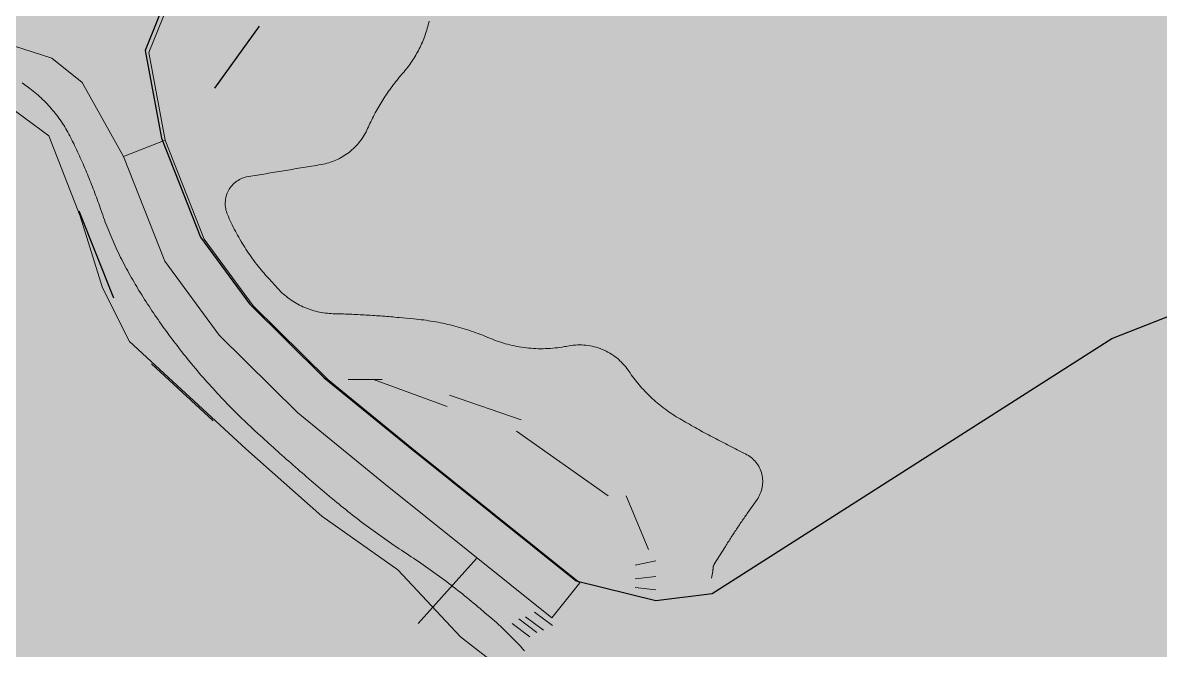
# Model space of a CAD drawing. Header units: metres. Extents: x 68582 to 69192, y 19191 to 19633.
# Drawn here: x 68717 to 68767.9, y 19369.8 to 19397.8 of the extents above; entities that cross this region are included whole.
import ezdxf

# ---------------------------------------------------------------- set-up
doc = ezdxf.new("R2010")
doc.units = ezdxf.units.M
doc.layers.get('0').update_dxf_attribs({"lineweight": 15})
doc.layers.add('None', color=7, linetype='Continuous', lineweight=5)

msp = doc.modelspace()

# ---------------------------------------------------------------- hatches: boundary and pattern name
at = {"true_color": 0xd1f0d1, "transparency": 33554687}
msp.add_hatch(color=254, dxfattribs=at).paths.add_polyline_path([(68588.122, 19191.443), (69192.296, 19191.443), (69192.296, 19628.232), (68588.122, 19628.232)], flags=0)
at = {"layer": 'None', "linetype": 'Continuous', "lineweight": 0, "true_color": 0xffffff, "transparency": 33554687}
h = msp.add_hatch(color=7, dxfattribs=at)
h.paths.add_polyline_path([(68799.84, 19386.02), (68789.95, 19386.9), (68781.97, 19386.61), (68773.27, 19384.56), (68766.62, 19381.94), (68748.84, 19370.6), (68746.75, 19366.63), (68746.49, 19363.19), (68746.68, 19359.75), (68746.03, 19354.21), (68745.717, 19353), (68743.653, 19353), (68744.06, 19354.58), (68744.68, 19359.8), (68744.41, 19364.47), (68740.99, 19370.95), (68732.83, 19377.49), (68729.15, 19380.5), (68725.54, 19384.08), (68723.21, 19387.28), (68721.23, 19392.29), (68719.51, 19395.27), (68718.26, 19396.33), (68715.99, 19397.05), (68713.09, 19396.09), (68709.999, 19395.093), (68706, 19393.939), (68706, 19396.061), (68709, 19396.875), (68712.39, 19397.97), (68715.98, 19399.15), (68723.43, 19403.64), (68726.42, 19405.66), (68738.87, 19414.06), (68755.26, 19419.94), (68769.04, 19422.04), (68772.54, 19421.8), (68773.32, 19423.3), (68774.64, 19437.94), (68769.945, 19438.437), (68769.945, 19440.561), (68775.04, 19440.09), (68776.38, 19443.85), (68778.83, 19449.39), (68788.17, 19454.78), (68799.23, 19458.52), (68810.37, 19459.06), (68812.62, 19459.06), (68813.19, 19459.39), (68812.88, 19460.43), (68812.23, 19461.42), (68807.67, 19464.89), (68804.352, 19467.88), (68807.345, 19467.88), (68809.01, 19466.38), (68816.28, 19460.87), (68820.74, 19459.23), (68822.38, 19459.08), (68863.02, 19459.98), (68877.74, 19459.98), (68881.35, 19460.13), (68882.82, 19460.98), (68884.56, 19462.92), (68885.32, 19464.46), (68885.28, 19464.62), (68886.523, 19467.88), (68889.195, 19467.88), (68887.91, 19464.51), (68888.83, 19461.29), (68890.11, 19460.02), (68896, 19455.662), (68896, 19452.573), (68892.13, 19455.44), (68890.38, 19456.4), (68887.85, 19457.18), (68885.39, 19456.76), (68884.03, 19455.4), (68883.66, 19454.19), (68883.71, 19454.1), (68883.28, 19452.99), (68872.46, 19424.51), (68870.39, 19417.14), (68870.324, 19417.017), (68870.474, 19416.931), (68870.06, 19412.46), (68871.13, 19408.51), (68871.83, 19407.09), (68880.85, 19393.85), (68887.33, 19386.26), (68890.4, 19384.17), (68890.2, 19381.49), (68887.83, 19380.47), (68887.07, 19378.35), (68887.07, 19375.09), (68884.83, 19375.09), (68884.73, 19379.14), (68883.91, 19380.24), (68883.22, 19380.45), (68882.08, 19380.41), (68868.03, 19375.262), (68852.77, 19371.1), (68844.22, 19369.71), (68840.87, 19369.2), (68839.58, 19368.49), (68839.45, 19367.4), (68836.83, 19365.887), (68835.04, 19368.32), (68829.92, 19372.32), (68819.958, 19378.79), (68812.33, 19382.242), (68806.83, 19384.09)], flags=0)
h.paths.add_polyline_path([(68775.85, 19423.46), (68776.37, 19421.28), (68790.55, 19418.32), (68795.86, 19416.83), (68807.28, 19413.96), (68831.23, 19411.69), (68853.45, 19410.37), (68856.89, 19410.37), (68860.28, 19410.76), (68863.66, 19412.78), (68866.24, 19416.21), (68870.38, 19426.08), (68880.96, 19453.92), (68879.25, 19457.05), (68877.45, 19457.48), (68863.03, 19457.48), (68821.63, 19456.56), (68810.43, 19456.56), (68799.7, 19456.04), (68789.2, 19452.49), (68780.77, 19447.62), (68777.69, 19440.94)], flags=0)
h.paths.add_polyline_path([(68870.05, 19404.5), (68868.305, 19405.629), (68865.01, 19407.11), (68858.23, 19407.87), (68853.41, 19407.87), (68831.02, 19409.2), (68806.85, 19411.49), (68795.21, 19414.42), (68789.97, 19415.89), (68774.31, 19419.16), (68769.945, 19419.863), (68769.03, 19420.01), (68755.76, 19418), (68739.78, 19412.27), (68727.67, 19404.09), (68724.16, 19400.73), (68722.5, 19396.61), (68723.23, 19392.69), (68724.97, 19388.26), (68727.16, 19385.29), (68730.49, 19381.99), (68734.25, 19378.92), (68741.76, 19372.9), (68745.33, 19372.02), (68747.84, 19372.34), (68765.71, 19383.73), (68772.69, 19386.48), (68781.68, 19388.6), (68790.1, 19389.11), (68799.84, 19388.21), (68805.18, 19386.88), (68812.83, 19384.23), (68820.66, 19380.72), (68826.29, 19377.07), (68835.18, 19371.98), (68842.61, 19371.51), (68849.74, 19372.37), (68867.92, 19377.04), (68876.83, 19380.304), (68882.08, 19382.65), (68882.98, 19385.18), (68882.4, 19387.3), (68875.5, 19397.08)], flags=0)
at = {"layer": 'None', "linetype": 'Continuous', "lineweight": 0, "true_color": 0xa6caf0, "transparency": 33554687}
for points in [[(68765.725, 19434.805), (68766.019, 19435.677), (68762.616, 19436.238), (68758, 19437), (68755.43, 19435.422), (68752.42, 19435.172), (68746.42, 19433.442), (68740.2, 19432.792), (68737.07, 19432.832), (68731.06, 19431.012), (68725.32, 19427.982), (68720.56, 19423.202), (68714.7, 19416.292), (68712.76, 19414.002), (68711.25, 19411.382), (68709, 19400), (68711, 19391.944), (68711.787, 19391.727), (68714.037, 19391.977), (68716.007, 19390.577), (68717.467, 19385.657), (68720.467, 19380.287), (68723.057, 19377.887), (68733.206, 19369.586), (68736.687, 19366.106), (68739.4, 19357.17), (68742.02, 19357.17), (68742.05, 19360), (68741.26, 19364.6), (68739, 19368.42), (68734.297, 19372.9), (68726, 19379.638), (68722.78, 19382.6), (68719.77, 19387.988), (68718.32, 19392.89), (68716.35, 19394.29), (68714.1, 19394.04), (68712.58, 19394.46), (68711.544, 19395.591), (68710.996, 19397.52), (68711.93, 19401.84), (68713.81, 19407.05), (68714.25, 19409.65), (68715.76, 19412.27), (68723.56, 19421.47), (68727.7, 19425.627), (68734.06, 19429.28), (68740.07, 19431.1), (68743.583, 19431.1), (68748.9, 19431.656), (68755.7, 19433.429), (68765.45, 19434.05)], [(68717.62, 19317.56), (68717.98, 19316.42), (68707.34, 19317), (68707.12, 19318.88), (68706.3, 19321.14), (68706.4, 19325.6), (68706.4, 19326.8), (68705.4, 19330.4), (68705.4, 19336), (68706.6, 19344.8), (68707.4, 19350.4), (68707.8, 19355.2), (68707.8, 19359.8), (68707, 19368.6), (68706.4, 19373.8), (68704.6, 19378.6), (68702.8, 19386.2), (68703, 19389), (68705, 19392.2), (68705.4, 19393.47), (68711.75, 19395.52), (68712.8, 19394.2), (68714, 19394.2), (68716, 19394.4), (68718.2, 19392.8), (68719.6, 19389.2), (68720.6, 19386), (68721.8, 19383.6), (68727, 19378.8), (68730.4, 19375.8), (68733.8, 19373.4), (68736.6, 19370.4), (68738.4, 19369), (68741.2, 19364.8), (68741.8, 19362), (68742, 19358), (68741.2, 19352.4), (68739.4, 19346.8), (68738.2, 19343.8), (68736.6, 19340.8), (68732.37, 19337.6), (68728.2, 19332.4), (68725, 19329), (68723, 19326.2), (68720.56, 19321.68), (68719.84, 19320), (68718.84, 19318.38)]]:
    msp.add_hatch(color=151, dxfattribs=at).paths.add_polyline_path(points, flags=0)
at = {"layer": 'None', "linetype": 'Continuous', "lineweight": 0, "true_color": 0xffffff, "transparency": 33554687}
h = msp.add_hatch(color=7, dxfattribs=at)
h.paths.add_polyline_path([(68785.542, 19405.095), (68779.732, 19405.496), (68775.863, 19406.342), (68775.947, 19405.985), (68776.254, 19404.685), (68776.681, 19402.873), (68777.282, 19399.366), (68778.159, 19394.936), (68780.046, 19391.667), (68781.354, 19388.719), (68780.623, 19388.394), (68779.332, 19391.304), (68777.4, 19394.65), (68777.386, 19394.718), (68771.117, 19397.106), (68766.95, 19399.511), (68759.429, 19400.811), (68758.018, 19401.625), (68757.589, 19401.393), (68757.414, 19399.293), (68757.078, 19398.317), (68756.486, 19396.633), (68755.984, 19388.713), (68753.703, 19384.15), (68754.924, 19377.817), (68755.278, 19377.081), (68754.561, 19376.624), (68754.496, 19376.865), (68753.075, 19384.236), (68755.393, 19388.873), (68755.892, 19396.753), (68756.242, 19397.749), (68755.039, 19396.932), (68750.419, 19394.723), (68740.681, 19390.004), (68738.732, 19389.679), (68735.588, 19391.494), (68733.952, 19393.131), (68726.194, 19395.708), (68726.383, 19396.278), (68734.276, 19393.655), (68735.957, 19391.974), (68738.846, 19390.307), (68740.497, 19390.582), (68750.159, 19395.263), (68754.739, 19397.454), (68756.578, 19398.702), (68757.089, 19402.319), (68757.089, 19406.377), (68759.456, 19408.41), (68762.442, 19410.134), (68760.029, 19412.547), (68758.293, 19415.554), (68757.795, 19418.409), (68758.583, 19418.547), (68759.057, 19415.832), (68760.669, 19413.039), (68763.141, 19410.567), (68767.132, 19410.89), (68770.097, 19411.498), (68773.8, 19412.493), (68775.96, 19413.216), (68780.248, 19414.093), (68784.32, 19414.093), (68789.7, 19413.242), (68792.99, 19411.842), (68796.342, 19409.317), (68797.44, 19408.683), (68801.211, 19412.91), (68802.128, 19412.679), (68798.572, 19408.752), (68800.17, 19408.036), (68800.17, 19407.562), (68797.755, 19407.827), (68796.185, 19405.924), (68794.206, 19403.945), (68795.697, 19402.759), (68797.459, 19400.596), (68796.601, 19400.211), (68795.08, 19402.227), (68793.773, 19403.267), (68789.867, 19395.455), (68788.529, 19389.846), (68788.529, 19388.951), (68787.729, 19388.951), (68787.729, 19389.94), (68789.11, 19395.731), (68793.1, 19403.709), (68792.752, 19403.91)], flags=0)
h.paths.add_polyline_path([(68785.635, 19405.891), (68793.026, 19404.676), (68793.52, 19404.39), (68795.592, 19406.462), (68796.913, 19408.063), (68795.899, 19408.649), (68792.587, 19411.144), (68789.478, 19412.467), (68784.257, 19413.293), (68780.329, 19413.293), (68776.417, 19412.493), (68775.163, 19410.826), (68774.789, 19408.944), (68774.789, 19408.098), (68775.689, 19407.198), (68779.846, 19406.29)], flags=0)
h.paths.add_polyline_path([(68776.495, 19399.22), (68775.897, 19402.713), (68775.475, 19404.501), (68775.168, 19405.801), (68774.926, 19406.83), (68773.989, 19407.767), (68773.689, 19409.022), (68772.989, 19409.993), (68771.789, 19410.593), (68770.281, 19410.72), (68767.245, 19410.096), (68764.089, 19409.841), (68763.289, 19409.776), (68762.935, 19409.495), (68759.921, 19407.755), (68757.889, 19406.009), (68757.889, 19402.624), (68759.706, 19401.575), (68767.227, 19400.275), (68771.461, 19397.831), (68777.203, 19395.644)], flags=0)

# ---------------------------------------------------------------- linework, layer by layer
at = {"layer": 'None', "color": 7, "linetype": 'Continuous', "lineweight": 25, "transparency": 33554687}
for p, q in [((68727.6, 19397.7), (68725.6, 19394.919)), ((68719.539, 19389.45), (68721.084, 19385.55)), ((68722.78, 19382.6), (68725.538, 19380.062)), ((68741.76, 19372.9), (68731.58, 19381.1)), ((68737.309, 19373.9), (68734.7, 19371))]:
    msp.add_line(p, q, dxfattribs=at)
at = {"layer": 'None', "color": 7, "linetype": 'Continuous', "lineweight": 5, "transparency": 33554687}
for p, q in [((68717.067, 19395.124), (68717.008, 19395.164)), ((68717.124, 19395.081), (68717.067, 19395.124)), ((68717.35, 19394.91), (68717.124, 19395.081)), ((68717.424, 19394.853), (68717.35, 19394.91)), ((68717.497, 19394.795), (68717.424, 19394.853)), ((68717.569, 19394.735), (68717.497, 19394.795)), ((68717.641, 19394.675), (68717.569, 19394.735)), ((68717.711, 19394.614), (68717.641, 19394.675)), ((68717.78, 19394.552), (68717.711, 19394.614)), ((68717.849, 19394.488), (68717.78, 19394.552)), ((68717.917, 19394.424), (68717.849, 19394.488)), ((68717.983, 19394.359), (68717.917, 19394.424)), ((68718.049, 19394.293), (68717.983, 19394.359)), ((68718.114, 19394.225), (68718.049, 19394.293)), ((68718.177, 19394.157), (68718.114, 19394.225)), ((68718.24, 19394.088), (68718.177, 19394.157)), ((68718.302, 19394.018), (68718.24, 19394.088)), ((68718.362, 19393.947), (68718.302, 19394.018)), ((68718.422, 19393.876), (68718.362, 19393.947)), ((68718.48, 19393.803), (68718.422, 19393.876)), ((68718.538, 19393.73), (68718.48, 19393.803)), ((68718.594, 19393.655), (68718.538, 19393.73)), ((68718.649, 19393.58), (68718.594, 19393.655)), ((68718.704, 19393.504), (68718.649, 19393.58)), ((68718.757, 19393.428), (68718.704, 19393.504)), ((68718.809, 19393.35), (68718.757, 19393.428)), ((68718.859, 19393.272), (68718.809, 19393.35)), ((68718.909, 19393.193), (68718.859, 19393.272)), ((68718.957, 19393.113), (68718.909, 19393.193)), ((68719.005, 19393.033), (68718.957, 19393.113)), ((68719.051, 19392.952), (68719.005, 19393.033)), ((68719.096, 19392.87), (68719.051, 19392.952)), ((68719.139, 19392.788), (68719.096, 19392.87)), ((68719.182, 19392.705), (68719.139, 19392.788)), ((68719.223, 19392.622), (68719.182, 19392.705)), ((68719.26, 19392.545), (68719.223, 19392.622)), ((68719.306, 19392.45), (68719.26, 19392.545)), ((68719.349, 19392.36), (68719.306, 19392.45)), ((68719.392, 19392.269), (68719.349, 19392.36)), ((68719.434, 19392.179), (68719.392, 19392.269)), ((68719.477, 19392.087), (68719.434, 19392.179)), ((68719.519, 19391.996), (68719.477, 19392.087)), ((68719.56, 19391.905), (68719.519, 19391.996)), ((68719.601, 19391.814), (68719.56, 19391.905)), ((68719.642, 19391.722), (68719.601, 19391.814)), ((68719.683, 19391.631), (68719.642, 19391.722)), ((68719.723, 19391.539), (68719.683, 19391.631)), ((68719.763, 19391.447), (68719.723, 19391.539)), ((68719.803, 19391.355), (68719.763, 19391.447)), ((68719.842, 19391.262), (68719.803, 19391.355)), ((68719.881, 19391.17), (68719.842, 19391.262)), ((68719.919, 19391.078), (68719.881, 19391.17)), ((68719.957, 19390.985), (68719.919, 19391.078)), ((68719.995, 19390.892), (68719.957, 19390.985)), ((68720.033, 19390.799), (68719.995, 19390.892)), ((68720.07, 19390.706), (68720.033, 19390.799)), ((68720.107, 19390.613), (68720.07, 19390.706)), ((68720.144, 19390.519), (68720.107, 19390.613)), ((68720.18, 19390.426), (68720.144, 19390.519)), ((68720.216, 19390.333), (68720.18, 19390.426)), ((68720.251, 19390.239), (68720.216, 19390.333)), ((68720.286, 19390.145), (68720.251, 19390.239)), ((68720.321, 19390.051), (68720.286, 19390.145)), ((68720.356, 19389.957), (68720.321, 19390.051)), ((68720.39, 19389.863), (68720.356, 19389.957)), ((68720.424, 19389.768), (68720.39, 19389.863)), ((68720.457, 19389.674), (68720.424, 19389.768)), ((68720.489, 19389.584), (68720.457, 19389.674)), ((68720.565, 19389.365), (68720.489, 19389.584)), ((68720.602, 19389.26), (68720.565, 19389.365)), ((68720.64, 19389.152), (68720.602, 19389.26)), ((68720.68, 19389.045), (68720.64, 19389.152)), ((68720.72, 19388.938), (68720.68, 19389.045)), ((68720.761, 19388.831), (68720.72, 19388.938)), ((68720.802, 19388.724), (68720.761, 19388.831)), ((68720.844, 19388.618), (68720.802, 19388.724)), ((68720.887, 19388.512), (68720.844, 19388.618)), ((68720.931, 19388.406), (68720.887, 19388.512)), ((68720.975, 19388.3), (68720.931, 19388.406)), ((68721.02, 19388.195), (68720.975, 19388.3)), ((68721.066, 19388.09), (68721.02, 19388.195)), ((68721.112, 19387.986), (68721.066, 19388.09)), ((68721.159, 19387.881), (68721.112, 19387.986)), ((68721.207, 19387.777), (68721.159, 19387.881)), ((68721.255, 19387.674), (68721.207, 19387.777)), ((68721.304, 19387.57), (68721.255, 19387.674)), ((68721.354, 19387.467), (68721.304, 19387.57)), ((68721.404, 19387.364), (68721.354, 19387.467)), ((68721.455, 19387.262), (68721.404, 19387.364)), ((68721.507, 19387.16), (68721.455, 19387.262)), ((68721.559, 19387.058), (68721.507, 19387.16)), ((68721.612, 19386.957), (68721.559, 19387.058)), ((68721.666, 19386.856), (68721.612, 19386.957)), ((68721.72, 19386.755), (68721.666, 19386.856)), ((68721.775, 19386.655), (68721.72, 19386.755)), ((68721.831, 19386.555), (68721.775, 19386.655)), ((68721.887, 19386.455), (68721.831, 19386.555)), ((68721.944, 19386.356), (68721.887, 19386.455)), ((68722.002, 19386.257), (68721.944, 19386.356)), ((68722.06, 19386.158), (68722.002, 19386.257)), ((68722.121, 19386.058), (68722.06, 19386.158)), ((68722.165, 19385.985), (68722.121, 19386.058)), ((68722.225, 19385.886), (68722.165, 19385.985)), ((68722.287, 19385.784), (68722.225, 19385.886)), ((68722.351, 19385.682), (68722.287, 19385.784)), ((68722.414, 19385.58), (68722.351, 19385.682)), ((68722.478, 19385.479), (68722.414, 19385.58)), ((68722.543, 19385.378), (68722.478, 19385.479)), ((68722.608, 19385.277), (68722.543, 19385.378)), ((68722.673, 19385.176), (68722.608, 19385.277)), ((68722.739, 19385.076), (68722.673, 19385.176)), ((68722.805, 19384.976), (68722.739, 19385.076)), ((68722.872, 19384.876), (68722.805, 19384.976)), ((68722.939, 19384.777), (68722.872, 19384.876)), ((68723.007, 19384.678), (68722.939, 19384.777)), ((68723.075, 19384.579), (68723.007, 19384.678)), ((68723.143, 19384.48), (68723.075, 19384.579)), ((68723.212, 19384.382), (68723.143, 19384.48)), ((68723.281, 19384.284), (68723.212, 19384.382)), ((68723.351, 19384.186), (68723.281, 19384.284)), ((68723.421, 19384.089), (68723.351, 19384.186)), ((68723.492, 19383.992), (68723.421, 19384.089)), ((68723.563, 19383.895), (68723.492, 19383.992)), ((68723.634, 19383.799), (68723.563, 19383.895)), ((68723.706, 19383.703), (68723.634, 19383.799)), ((68723.778, 19383.607), (68723.706, 19383.703)), ((68723.851, 19383.512), (68723.778, 19383.607)), ((68723.924, 19383.416), (68723.851, 19383.512)), ((68723.998, 19383.322), (68723.924, 19383.416)), ((68724.072, 19383.227), (68723.998, 19383.322)), ((68724.146, 19383.133), (68724.072, 19383.227)), ((68724.221, 19383.039), (68724.146, 19383.133)), ((68724.296, 19382.945), (68724.221, 19383.039)), ((68724.374, 19382.849), (68724.296, 19382.945)), ((68724.5, 19382.695), (68724.374, 19382.849)), ((68724.581, 19382.596), (68724.5, 19382.695)), ((68724.665, 19382.494), (68724.581, 19382.596)), ((68724.75, 19382.392), (68724.665, 19382.494)), ((68724.835, 19382.29), (68724.75, 19382.392)), ((68724.921, 19382.19), (68724.835, 19382.29)), ((68725.007, 19382.089), (68724.921, 19382.19)), ((68725.094, 19381.989), (68725.007, 19382.089)), ((68725.181, 19381.889), (68725.094, 19381.989)), ((68725.268, 19381.79), (68725.181, 19381.889)), ((68725.356, 19381.691), (68725.268, 19381.79)), ((68725.444, 19381.592), (68725.356, 19381.691)), ((68725.533, 19381.494), (68725.444, 19381.592)), ((68725.622, 19381.396), (68725.533, 19381.494)), ((68725.712, 19381.299), (68725.622, 19381.396)), ((68725.802, 19381.202), (68725.712, 19381.299)), ((68725.893, 19381.106), (68725.802, 19381.202)), ((68725.984, 19381.009), (68725.893, 19381.106)), ((68726.076, 19380.914), (68725.984, 19381.009)), ((68726.167, 19380.818), (68726.076, 19380.914)), ((68726.26, 19380.724), (68726.167, 19380.818)), ((68726.353, 19380.629), (68726.26, 19380.724)), ((68726.446, 19380.535), (68726.353, 19380.629)), ((68726.54, 19380.441), (68726.446, 19380.535)), ((68726.634, 19380.348), (68726.54, 19380.441)), ((68726.728, 19380.255), (68726.634, 19380.348)), ((68726.823, 19380.163), (68726.728, 19380.255)), ((68726.919, 19380.071), (68726.823, 19380.163)), ((68727.014, 19379.98), (68726.919, 19380.071)), ((68727.11, 19379.889), (68727.014, 19379.98)), ((68727.207, 19379.798), (68727.11, 19379.889)), ((68727.304, 19379.708), (68727.207, 19379.798)), ((68727.404, 19379.616), (68727.304, 19379.708)), ((68727.525, 19379.505), (68727.404, 19379.616)), ((68727.653, 19379.387), (68727.525, 19379.505)), ((68727.742, 19379.305), (68727.653, 19379.387)), ((68727.84, 19379.215), (68727.742, 19379.305)), ((68727.938, 19379.127), (68727.84, 19379.215)), ((68728.035, 19379.038), (68727.938, 19379.127)), ((68728.133, 19378.95), (68728.035, 19379.038)), ((68728.231, 19378.86), (68728.133, 19378.95)), ((68728.329, 19378.772), (68728.231, 19378.86)), ((68728.427, 19378.684), (68728.329, 19378.772)), ((68728.525, 19378.597), (68728.427, 19378.684)), ((68728.625, 19378.508), (68728.525, 19378.597)), ((68728.723, 19378.421), (68728.625, 19378.508)), ((68728.821, 19378.333), (68728.723, 19378.421)), ((68728.92, 19378.246), (68728.821, 19378.333)), ((68729.02, 19378.158), (68728.92, 19378.246)), ((68729.119, 19378.071), (68729.02, 19378.158)), ((68729.218, 19377.984), (68729.119, 19378.071)), ((68729.318, 19377.896), (68729.218, 19377.984)), ((68729.417, 19377.81), (68729.318, 19377.896)), ((68729.516, 19377.724), (68729.417, 19377.81)), ((68729.616, 19377.637), (68729.516, 19377.724)), ((68729.716, 19377.55), (68729.616, 19377.637)), ((68729.816, 19377.464), (68729.716, 19377.55)), ((68729.916, 19377.378), (68729.816, 19377.464)), ((68730.016, 19377.293), (68729.916, 19377.378)), ((68730.117, 19377.206), (68730.016, 19377.293)), ((68730.217, 19377.121), (68730.117, 19377.206)), ((68730.317, 19377.036), (68730.217, 19377.121)), ((68730.418, 19376.95), (68730.317, 19377.036)), ((68730.519, 19376.865), (68730.418, 19376.95)), ((68730.62, 19376.78), (68730.519, 19376.865)), ((68730.721, 19376.695), (68730.62, 19376.78)), ((68730.83, 19376.605), (68730.721, 19376.695)), ((68730.87, 19376.571), (68730.83, 19376.605)), ((68730.966, 19376.491), (68730.87, 19376.571)), ((68731.065, 19376.409), (68730.966, 19376.491)), ((68731.165, 19376.327), (68731.065, 19376.409)), ((68731.264, 19376.246), (68731.165, 19376.327)), ((68731.364, 19376.165), (68731.264, 19376.246)), ((68731.465, 19376.085), (68731.364, 19376.165)), ((68731.565, 19376.005), (68731.465, 19376.085)), ((68731.666, 19375.925), (68731.565, 19376.005)), ((68731.767, 19375.845), (68731.666, 19375.925)), ((68731.869, 19375.766), (68731.767, 19375.845)), ((68731.97, 19375.688), (68731.869, 19375.766)), ((68732.072, 19375.61), (68731.97, 19375.688)), ((68732.175, 19375.532), (68732.072, 19375.61)), ((68732.277, 19375.454), (68732.175, 19375.532)), ((68732.38, 19375.377), (68732.277, 19375.454)), ((68732.483, 19375.301), (68732.38, 19375.377)), ((68732.587, 19375.224), (68732.483, 19375.301)), ((68732.691, 19375.148), (68732.587, 19375.224)), ((68732.795, 19375.073), (68732.691, 19375.148)), ((68732.899, 19374.998), (68732.795, 19375.073)), ((68733.004, 19374.923), (68732.899, 19374.998)), ((68733.108, 19374.849), (68733.004, 19374.923)), ((68733.214, 19374.775), (68733.108, 19374.849)), ((68733.319, 19374.701), (68733.214, 19374.775)), ((68733.425, 19374.628), (68733.319, 19374.701)), ((68733.531, 19374.555), (68733.425, 19374.628)), ((68733.637, 19374.482), (68733.531, 19374.555)), ((68733.744, 19374.41), (68733.637, 19374.482)), ((68733.851, 19374.339), (68733.744, 19374.41)), ((68733.958, 19374.267), (68733.851, 19374.339)), ((68734.065, 19374.197), (68733.958, 19374.267)), ((68734.175, 19374.125), (68734.065, 19374.197)), ((68734.285, 19374.053), (68734.175, 19374.125)), ((68734.392, 19373.983), (68734.285, 19374.053)), ((68734.499, 19373.911), (68734.392, 19373.983)), ((68734.605, 19373.84), (68734.499, 19373.911)), ((68734.712, 19373.767), (68734.605, 19373.84)), ((68734.818, 19373.695), (68734.712, 19373.767)), ((68734.924, 19373.622), (68734.818, 19373.695)), ((68735.03, 19373.548), (68734.924, 19373.622)), ((68735.135, 19373.475), (68735.03, 19373.548)), ((68735.24, 19373.4), (68735.135, 19373.475)), ((68735.344, 19373.326), (68735.24, 19373.4)), ((68735.448, 19373.251), (68735.344, 19373.326)), ((68735.552, 19373.175), (68735.448, 19373.251)), ((68735.657, 19373.099), (68735.552, 19373.175)), ((68735.76, 19373.023), (68735.657, 19373.099)), ((68735.863, 19372.946), (68735.76, 19373.023)), ((68735.966, 19372.869), (68735.863, 19372.946)), ((68736.068, 19372.791), (68735.966, 19372.869)), ((68736.17, 19372.713), (68736.068, 19372.791)), ((68736.272, 19372.635), (68736.17, 19372.713)), ((68736.374, 19372.556), (68736.272, 19372.635)), ((68736.475, 19372.477), (68736.374, 19372.556)), ((68736.576, 19372.397), (68736.475, 19372.477)), ((68736.677, 19372.317), (68736.576, 19372.397)), ((68736.777, 19372.237), (68736.677, 19372.317)), ((68736.877, 19372.156), (68736.777, 19372.237)), ((68736.977, 19372.075), (68736.877, 19372.156)), ((68737.076, 19371.993), (68736.977, 19372.075)), ((68737.175, 19371.911), (68737.076, 19371.993)), ((68737.274, 19371.829), (68737.175, 19371.911)), ((68737.372, 19371.746), (68737.274, 19371.829)), ((68737.468, 19371.665), (68737.372, 19371.746)), ((68737.685, 19371.48), (68737.468, 19371.665)), ((68737.914, 19371.285), (68737.685, 19371.48)), ((68738.011, 19371.202), (68737.914, 19371.285)), ((68738.107, 19371.118), (68738.011, 19371.202)), ((68738.202, 19371.034), (68738.107, 19371.118)), ((68738.296, 19370.949), (68738.202, 19371.034)), ((68738.39, 19370.863), (68738.296, 19370.949)), ((68738.482, 19370.776), (68738.39, 19370.863)), ((68738.574, 19370.688), (68738.482, 19370.776)), ((68738.666, 19370.6), (68738.574, 19370.688)), ((68738.756, 19370.511), (68738.666, 19370.6)), ((68738.846, 19370.421), (68738.756, 19370.511)), ((68738.935, 19370.331), (68738.846, 19370.421)), ((68739.024, 19370.239), (68738.935, 19370.331)), ((68739.111, 19370.147), (68739.024, 19370.239)), ((68739.198, 19370.055), (68739.111, 19370.147)), ((68739.284, 19369.961), (68739.198, 19370.055)), ((68739.369, 19369.867), (68739.284, 19369.961)), ((68739.454, 19369.772), (68739.369, 19369.867))]:
    msp.add_line(p, q, dxfattribs=at)
at = {"layer": 'None', "color": 7, "linetype": 'Continuous', "lineweight": 0, "transparency": 33554687}
for p, q in [((68731.58, 19381.9), (68733.1, 19381.9)), ((68732.7, 19381.9), (68736, 19380.7)), ((68736.1, 19381.2), (68739.3, 19380.1)), ((68739.1, 19379.6), (68743.2, 19376.7)), ((68744, 19376.7), (68745, 19374.3)), ((68744.4, 19373.6), (68745.33, 19373.8)), ((68744.4, 19373), (68745.33, 19373.1)), ((68744.4, 19372.6), (68745.33, 19372.5)), ((68744.4, 19372.249), (68745.33, 19372.02)), ((68739.2, 19371.2), (68740, 19370.6)), ((68739.5, 19371.3), (68740.3, 19370.7)), ((68739.9, 19371.5), (68740.7, 19370.9)), ((68738.9, 19371), (68739.7, 19370.4))]:
    msp.add_line(p, q, dxfattribs=at)
at = {"layer": 'None', "color": 7, "linetype": 'Continuous', "lineweight": 25, "true_color": 0xffffff, "transparency": 33554687}
msp.add_lwpolyline([(68806.85, 19411.49), (68795.21, 19414.42), (68789.97, 19415.89), (68774.31, 19419.16), (68769.945, 19419.863), (68769.03, 19420.01), (68755.76, 19418), (68739.78, 19412.27), (68727.67, 19404.09), (68724.16, 19400.73), (68722.5, 19396.61), (68723.23, 19392.69), (68724.97, 19388.26), (68727.16, 19385.29), (68730.49, 19381.99), (68734.25, 19378.92), (68741.76, 19372.9), (68745.33, 19372.02), (68747.84, 19372.34), (68765.71, 19383.73), (68772.69, 19386.48), (68781.68, 19388.6), (68790.1, 19389.11), (68799.84, 19388.21)], dxfattribs=at)
at = {"layer": 'None', "color": 7, "linetype": 'Continuous', "lineweight": 5, "true_color": 0xffffff, "transparency": 33554687}
for points in [[(68715.254, 19398.765), (68716.174, 19399.074), (68723.6, 19403.55), (68724.719, 19401.892), (68724.33, 19400.64), (68722.67, 19396.52), (68723.4, 19392.6), (68721.538, 19391.869), (68719.68, 19395.18), (68718.334, 19396.27), (68716.16, 19396.96)], [(68740.679, 19371.249), (68733.163, 19377.274), (68729.321, 19380.412), (68725.812, 19383.888), (68723.374, 19387.194), (68721.538, 19391.869), (68723.4, 19392.6), (68725.14, 19388.17), (68727.33, 19385.2), (68730.66, 19381.9), (68734.42, 19378.83), (68741.93, 19372.81)]]:
    msp.add_lwpolyline(points, close=True, dxfattribs=at)
at = {"layer": 'None', "color": 7, "linetype": 'Continuous', "lineweight": 5, "transparency": 33554687}
for points in [[(68735.19, 19397.92), (68735.172, 19397.841), (68735.152, 19397.761), (68735.131, 19397.682), (68735.109, 19397.603), (68735.086, 19397.524), (68735.062, 19397.445), (68735.036, 19397.367), (68735.009, 19397.29), (68734.981, 19397.213), (68734.951, 19397.136), (68734.921, 19397.06), (68734.889, 19396.984), (68734.856, 19396.909), (68734.822, 19396.834), (68734.787, 19396.76), (68734.751, 19396.686), (68734.713, 19396.613), (68734.674, 19396.541), (68734.635, 19396.469), (68734.594, 19396.397), (68734.552, 19396.327), (68734.509, 19396.257), (68734.465, 19396.188), (68734.42, 19396.119), (68734.373, 19396.051), (68734.326, 19395.984), (68734.278, 19395.918), (68734.228, 19395.852), (68734.178, 19395.787), (68734.126, 19395.723), (68734.074, 19395.66), (68734.02, 19395.597), (68733.975, 19395.545), (68733.917, 19395.478), (68733.86, 19395.411), (68733.805, 19395.343), (68733.749, 19395.275), (68733.695, 19395.207), (68733.641, 19395.138), (68733.587, 19395.069), (68733.535, 19394.999), (68733.483, 19394.928), (68733.431, 19394.857), (68733.381, 19394.786), (68733.331, 19394.714), (68733.281, 19394.642), (68733.233, 19394.569), (68733.185, 19394.496), (68733.137, 19394.422), (68733.091, 19394.348), (68733.045, 19394.274), (68733, 19394.199), (68732.955, 19394.124), (68732.911, 19394.048), (68732.868, 19393.972), (68732.825, 19393.895), (68732.784, 19393.818), (68732.743, 19393.741), (68732.702, 19393.663), (68732.663, 19393.585), (68732.624, 19393.507), (68732.586, 19393.428), (68732.548, 19393.349), (68732.512, 19393.269), (68732.477, 19393.191), (68732.445, 19393.12), (68732.409, 19393.043), (68732.371, 19392.967), (68732.33, 19392.892), (68732.288, 19392.818), (68732.242, 19392.745), (68732.195, 19392.674), (68732.146, 19392.605), (68732.094, 19392.537), (68732.04, 19392.47), (68731.984, 19392.406), (68731.927, 19392.343), (68731.867, 19392.282), (68731.806, 19392.222), (68731.742, 19392.165), (68731.677, 19392.11), (68731.611, 19392.057), (68731.542, 19392.005), (68731.473, 19391.956), (68731.401, 19391.909), (68731.328, 19391.865), (68731.254, 19391.822), (68731.179, 19391.782), (68731.102, 19391.744), (68731.025, 19391.709), (68730.946, 19391.676), (68730.866, 19391.646), (68730.786, 19391.618), (68730.704, 19391.592), (68730.622, 19391.569), (68730.539, 19391.548), (68730.456, 19391.531), (68730.372, 19391.515), (68730.25, 19391.495), (68730.214, 19391.489), (68730.138, 19391.474), (68730.047, 19391.458), (68729.938, 19391.44), (68729.847, 19391.425), (68729.756, 19391.41), (68729.647, 19391.392), (68729.556, 19391.377), (68729.465, 19391.362), (68729.356, 19391.344), (68729.265, 19391.328), (68729.174, 19391.313), (68729.065, 19391.295), (68728.974, 19391.28), (68728.883, 19391.265), (68728.774, 19391.247), (68728.683, 19391.232), (68728.592, 19391.217), (68728.483, 19391.199), (68728.392, 19391.184), (68728.301, 19391.169), (68728.192, 19391.151), (68728.101, 19391.136), (68728.01, 19391.121), (68727.901, 19391.103), (68727.81, 19391.088), (68727.701, 19391.07), (68727.61, 19391.055), (68727.519, 19391.04), (68727.41, 19391.022), (68727.319, 19391.007), (68727.228, 19390.992), (68727.105, 19390.975), (68727.036, 19390.962), (68726.969, 19390.945), (68726.902, 19390.924), (68726.837, 19390.899), (68726.774, 19390.871), (68726.712, 19390.839), (68726.652, 19390.803), (68726.594, 19390.765), (68726.538, 19390.723), (68726.485, 19390.678), (68726.434, 19390.63), (68726.387, 19390.579), (68726.342, 19390.526), (68726.3, 19390.47), (68726.262, 19390.412), (68726.227, 19390.351), (68726.195, 19390.289), (68726.167, 19390.225), (68726.143, 19390.16), (68726.123, 19390.093), (68726.106, 19390.026), (68726.093, 19389.957), (68726.084, 19389.888), (68726.079, 19389.819), (68726.078, 19389.75), (68726.081, 19389.68), (68726.088, 19389.611), (68726.099, 19389.542), (68726.113, 19389.474), (68726.132, 19389.407), (68726.154, 19389.341), (68726.18, 19389.276), (68726.22, 19389.185), (68726.261, 19389.092), (68726.304, 19388.997), (68726.348, 19388.903), (68726.393, 19388.81), (68726.439, 19388.717), (68726.485, 19388.624), (68726.533, 19388.532), (68726.582, 19388.441), (68726.632, 19388.349), (68726.682, 19388.259), (68726.734, 19388.169), (68726.786, 19388.079), (68726.84, 19387.99), (68726.894, 19387.902), (68726.949, 19387.814), (68727.005, 19387.727), (68727.062, 19387.64), (68727.12, 19387.554), (68727.179, 19387.469), (68727.239, 19387.384), (68727.299, 19387.3), (68727.36, 19387.216), (68727.423, 19387.133), (68727.486, 19387.051), (68727.55, 19386.969), (68727.615, 19386.888), (68727.68, 19386.808), (68727.747, 19386.728), (68727.814, 19386.649), (68727.882, 19386.571), (68727.951, 19386.493), (68728.022, 19386.415), (68728.16, 19386.265), (68728.433, 19385.967), (68728.492, 19385.904), (68728.553, 19385.842), (68728.616, 19385.782), (68728.681, 19385.723), (68728.746, 19385.666), (68728.814, 19385.61), (68728.882, 19385.556), (68728.952, 19385.504), (68729.023, 19385.454), (68729.096, 19385.405), (68729.17, 19385.359), (68729.244, 19385.314), (68729.32, 19385.271), (68729.397, 19385.23), (68729.475, 19385.191), (68729.554, 19385.154), (68729.634, 19385.119), (68729.715, 19385.086), (68729.796, 19385.055), (68729.878, 19385.026), (68729.961, 19384.999), (68730.045, 19384.974), (68730.129, 19384.952), (68730.214, 19384.931), (68730.299, 19384.913), (68730.385, 19384.897), (68730.471, 19384.883), (68730.557, 19384.871), (68730.644, 19384.861), (68730.731, 19384.853), (68730.818, 19384.848), (68730.905, 19384.845), (68730.997, 19384.843), (68731.089, 19384.84), (68731.181, 19384.837), (68731.274, 19384.835), (68731.366, 19384.832), (68731.458, 19384.828), (68731.55, 19384.825), (68731.642, 19384.821), (68731.734, 19384.817), (68731.826, 19384.813), (68731.919, 19384.809), (68732.01, 19384.804), (68732.103, 19384.8), (68732.195, 19384.795), (68732.286, 19384.79), (68732.379, 19384.785), (68732.471, 19384.779), (68732.563, 19384.774), (68732.655, 19384.768), (68732.747, 19384.762), (68732.839, 19384.755), (68732.931, 19384.749), (68733.023, 19384.742), (68733.115, 19384.736), (68733.207, 19384.729), (68733.298, 19384.721), (68733.391, 19384.714), (68733.482, 19384.706), (68733.574, 19384.699), (68733.666, 19384.691), (68733.758, 19384.682), (68733.849, 19384.674), (68734.325, 19384.63), (68734.515, 19384.612), (68734.624, 19384.602), (68734.732, 19384.59), (68734.841, 19384.577), (68734.949, 19384.564), (68735.057, 19384.549), (68735.166, 19384.533), (68735.273, 19384.516), (68735.381, 19384.498), (68735.489, 19384.479), (68735.596, 19384.459), (68735.703, 19384.437), (68735.81, 19384.415), (68735.917, 19384.392), (68736.024, 19384.368), (68736.13, 19384.342), (68736.236, 19384.316), (68736.342, 19384.288), (68736.448, 19384.26), (68736.553, 19384.231), (68736.658, 19384.2), (68736.762, 19384.168), (68736.867, 19384.136), (68736.971, 19384.102), (68737.074, 19384.068), (68737.178, 19384.032), (68737.281, 19383.996), (68737.383, 19383.958), (68737.486, 19383.919), (68737.587, 19383.88), (68737.689, 19383.839), (68737.79, 19383.797), (68737.89, 19383.755), (68737.988, 19383.714), (68738.088, 19383.674), (68738.188, 19383.637), (68738.289, 19383.601), (68738.39, 19383.567), (68738.493, 19383.535), (68738.595, 19383.504), (68738.698, 19383.476), (68738.802, 19383.449), (68738.906, 19383.425), (68739.011, 19383.402), (68739.116, 19383.381), (68739.221, 19383.362), (68739.327, 19383.345), (68739.433, 19383.33), (68739.539, 19383.317), (68739.646, 19383.306), (68739.752, 19383.297), (68739.859, 19383.29), (68739.966, 19383.284), (68740.073, 19383.281), (68740.18, 19383.279), (68740.287, 19383.28), (68740.394, 19383.282), (68740.501, 19383.287), (68740.608, 19383.293), (68740.715, 19383.302), (68740.821, 19383.312), (68740.928, 19383.324), (68741.034, 19383.338), (68741.139, 19383.354), (68741.245, 19383.372), (68741.315, 19383.385), (68741.448, 19383.409), (68741.541, 19383.424), (68741.635, 19383.436), (68741.729, 19383.444), (68741.823, 19383.449), (68741.917, 19383.451), (68742.012, 19383.449), (68742.106, 19383.444), (68742.2, 19383.436), (68742.294, 19383.424), (68742.387, 19383.409), (68742.479, 19383.39), (68742.571, 19383.369), (68742.662, 19383.344), (68742.752, 19383.315), (68742.842, 19383.284), (68742.929, 19383.249), (68743.016, 19383.212), (68743.101, 19383.171), (68743.185, 19383.127), (68743.267, 19383.081), (68743.347, 19383.031), (68743.426, 19382.978), (68743.502, 19382.923), (68743.577, 19382.865), (68743.649, 19382.805), (68743.72, 19382.742), (68743.788, 19382.676), (68743.853, 19382.608), (68743.916, 19382.538), (68743.977, 19382.466), (68744.035, 19382.391), (68744.09, 19382.315), (68744.172, 19382.196), (68744.227, 19382.119), (68744.283, 19382.042), (68744.34, 19381.965), (68744.398, 19381.889), (68744.458, 19381.814), (68744.518, 19381.74), (68744.579, 19381.667), (68744.642, 19381.594), (68744.705, 19381.523), (68744.769, 19381.452), (68744.835, 19381.382), (68744.901, 19381.313), (68744.968, 19381.245), (68745.036, 19381.178), (68745.105, 19381.111), (68745.175, 19381.046), (68745.246, 19380.982), (68745.317, 19380.918), (68745.39, 19380.856), (68745.463, 19380.795), (68745.537, 19380.734), (68745.613, 19380.675), (68745.688, 19380.617), (68745.765, 19380.559), (68745.842, 19380.503), (68745.92, 19380.448), (68745.999, 19380.394), (68746.079, 19380.341), (68746.159, 19380.289), (68746.24, 19380.238), (68746.322, 19380.189), (68746.405, 19380.14), (68746.485, 19380.093), (68746.57, 19380.044), (68746.654, 19379.996), (68746.739, 19379.948), (68746.823, 19379.9), (68746.907, 19379.852), (68746.992, 19379.804), (68747.077, 19379.757), (68747.162, 19379.71), (68747.247, 19379.663), (68747.332, 19379.616), (68747.417, 19379.569), (68747.503, 19379.522), (68747.588, 19379.476), (68747.673, 19379.43), (68747.759, 19379.384), (68747.845, 19379.338), (68747.93, 19379.292), (68748.016, 19379.246), (68748.102, 19379.201), (68748.188, 19379.156), (68748.274, 19379.111), (68748.36, 19379.066), (68748.447, 19379.022), (68748.533, 19378.977), (68748.62, 19378.933), (68748.707, 19378.889), (68748.793, 19378.845), (68748.879, 19378.801), (68748.966, 19378.758), (68749.053, 19378.714), (68749.143, 19378.67), (68749.265, 19378.61), (68749.333, 19378.576), (68749.399, 19378.541), (68749.463, 19378.503), (68749.525, 19378.461), (68749.584, 19378.416), (68749.641, 19378.368), (68749.695, 19378.317), (68749.747, 19378.263), (68749.795, 19378.206), (68749.84, 19378.147), (68749.882, 19378.085), (68749.921, 19378.022), (68749.956, 19377.956), (68749.988, 19377.888), (68750.016, 19377.819), (68750.04, 19377.749), (68750.06, 19377.677), (68750.076, 19377.604), (68750.089, 19377.531), (68750.097, 19377.456), (68750.102, 19377.382), (68750.102, 19377.308), (68750.099, 19377.234), (68750.091, 19377.159), (68750.08, 19377.086), (68750.064, 19377.013), (68750.045, 19376.941), (68750.021, 19376.87), (68749.994, 19376.801), (68749.964, 19376.733), (68749.929, 19376.666), (68749.891, 19376.602), (68749.85, 19376.54), (68749.48, 19376.015), (68749.442, 19375.961), (68749.407, 19375.911), (68749.372, 19375.861), (68749.337, 19375.811), (68749.303, 19375.761), (68749.268, 19375.711), (68749.234, 19375.661), (68749.199, 19375.611), (68749.165, 19375.561), (68749.131, 19375.511), (68749.097, 19375.461), (68749.063, 19375.41), (68749.029, 19375.359), (68748.995, 19375.309), (68748.961, 19375.258), (68748.928, 19375.208), (68748.894, 19375.157), (68748.861, 19375.107), (68748.827, 19375.056), (68748.794, 19375.005), (68748.761, 19374.954), (68748.728, 19374.903), (68748.695, 19374.852), (68748.662, 19374.801), (68748.629, 19374.75), (68748.596, 19374.699), (68748.564, 19374.647), (68748.531, 19374.596), (68748.499, 19374.545), (68748.466, 19374.493), (68748.434, 19374.442), (68748.405, 19374.395), (68747.935, 19373.642), (68747.932, 19373.638), (68747.93, 19373.633), (68747.927, 19373.629), (68747.925, 19373.624), (68747.922, 19373.619), (68747.92, 19373.615), (68747.917, 19373.61), (68747.915, 19373.605), (68747.913, 19373.601), (68747.911, 19373.596), (68747.909, 19373.591), (68747.907, 19373.586), (68747.905, 19373.581), (68747.903, 19373.576), (68747.902, 19373.572), (68747.9, 19373.567), (68747.899, 19373.562), (68747.897, 19373.557), (68747.896, 19373.552), (68747.894, 19373.547), (68747.893, 19373.541), (68747.892, 19373.536), (68747.891, 19373.531), (68747.89, 19373.526), (68747.889, 19373.521), (68747.888, 19373.516), (68747.888, 19373.511), (68747.887, 19373.506), (68747.886, 19373.5), (68747.886, 19373.495), (68747.885, 19373.49), (68747.885, 19373.485), (68747.885, 19373.48), (68747.884, 19373.475), (68747.884, 19373.469), (68747.884, 19373.464), (68747.883, 19373.459), (68747.883, 19373.453), (68747.882, 19373.448), (68747.882, 19373.443), (68747.881, 19373.438), (68747.881, 19373.432), (68747.88, 19373.427), (68747.88, 19373.422), (68747.879, 19373.416), (68747.879, 19373.411), (68747.878, 19373.406), (68747.877, 19373.401), (68747.877, 19373.395), (68747.876, 19373.39), (68747.875, 19373.385), (68747.875, 19373.379), (68747.874, 19373.374), (68747.873, 19373.369), (68747.872, 19373.364), (68747.872, 19373.358), (68747.871, 19373.353), (68747.87, 19373.348), (68747.869, 19373.343), (68747.868, 19373.337), (68747.867, 19373.332), (68747.867, 19373.327), (68747.866, 19373.322), (68747.865, 19373.316), (68747.81, 19373.02)], [(68707, 19368.6), (68706.4, 19373.8), (68704.6, 19378.6), (68702.8, 19386.2), (68703, 19389), (68705, 19392.2), (68705.4, 19393.47), (68711.75, 19395.52), (68712.8, 19394.2), (68714, 19394.2), (68716, 19394.4), (68718.2, 19392.8), (68719.6, 19389.2), (68720.6, 19386), (68721.8, 19383.6), (68727, 19378.8), (68730.4, 19375.8), (68733.8, 19373.4), (68736.6, 19370.4), (68738.4, 19369)]]:
    msp.add_lwpolyline(points, dxfattribs=at)

doc.saveas('drawing.dxf')
